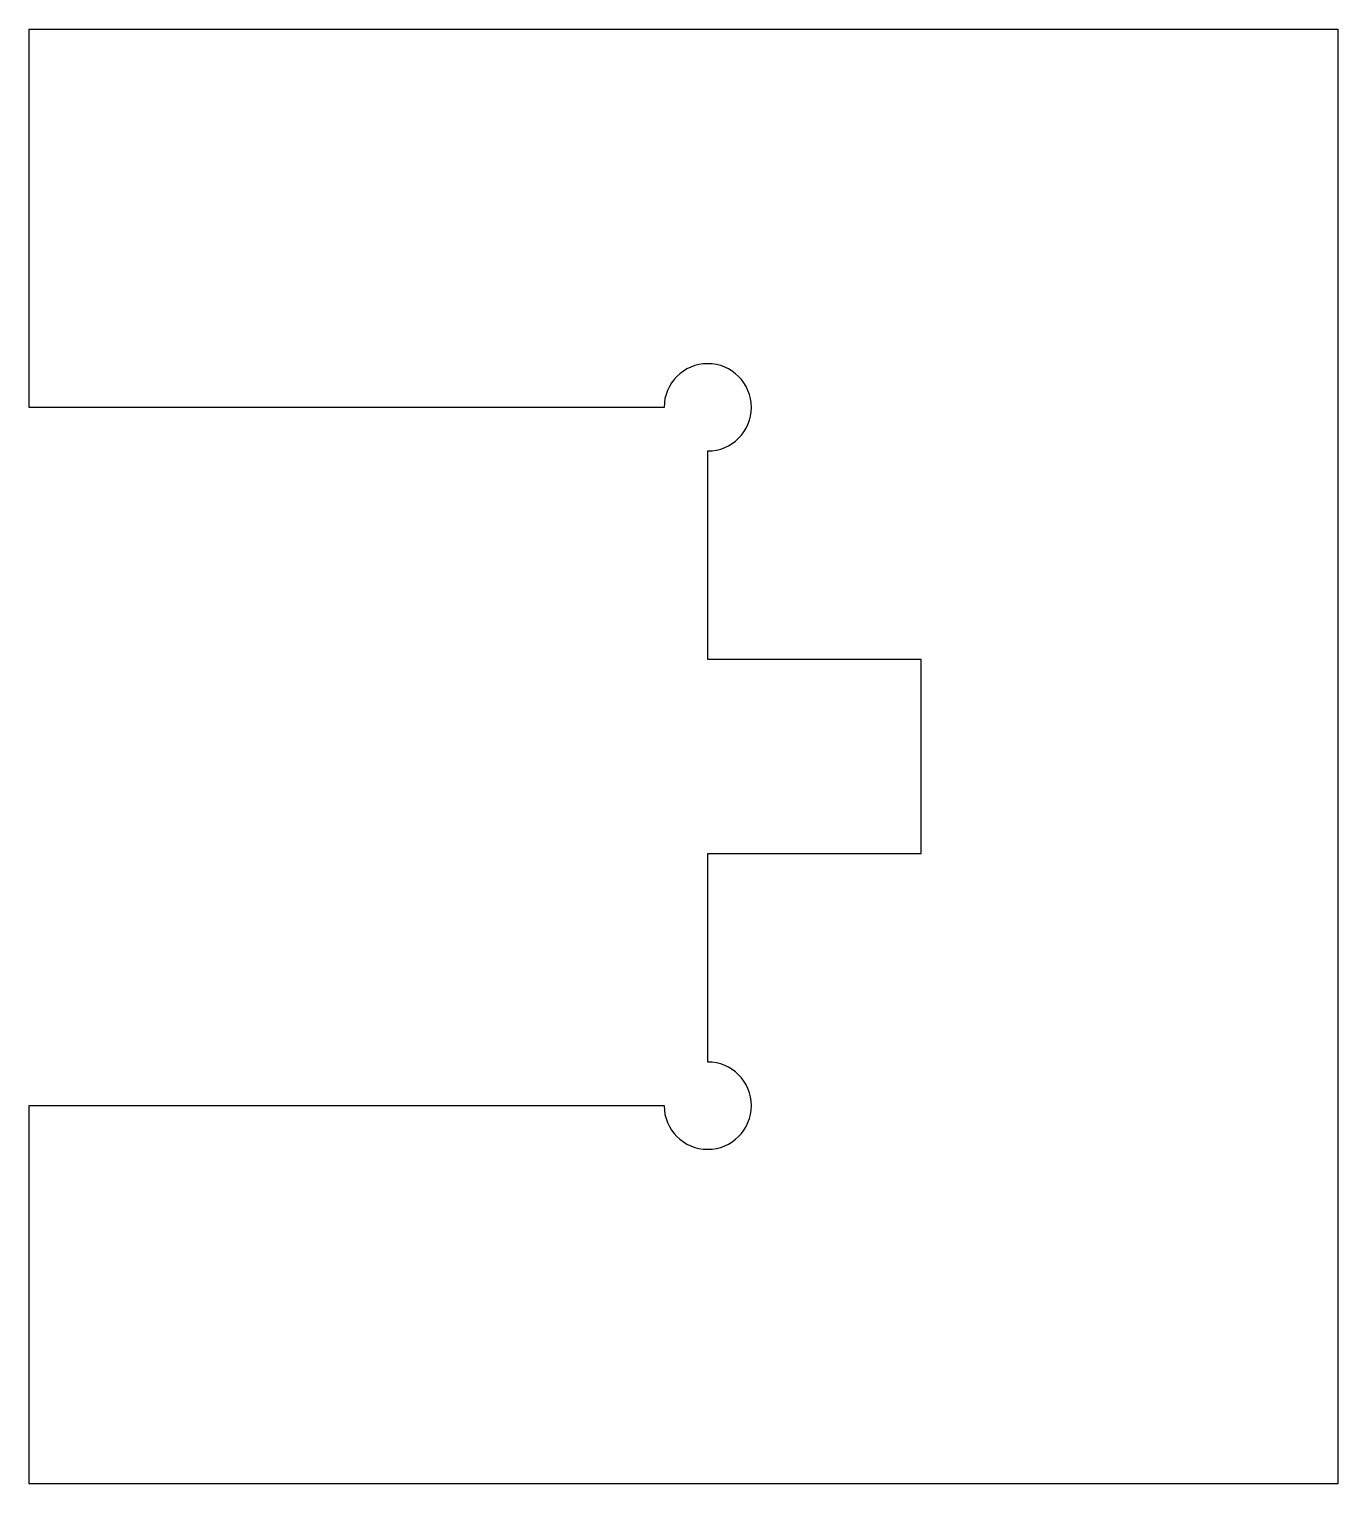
# Model space of a CAD drawing. Header units: millimetres. Extents: x 0 to 13.5, y -7.5 to 7.5.
import ezdxf

# ---------------------------------------------------------------- set-up
doc = ezdxf.new("R2010")
doc.units = ezdxf.units.MM
doc.layers.add('Shape2DView033', color=7, linetype='CONTINUOUS')

msp = doc.modelspace()

# ---------------------------------------------------------------- linework, layer by layer
at = {"layer": 'Shape2DView033'}
for p, q in [((0, 7.5), (13.5, 7.5)), ((0, 3.6), (0, 7.5)), ((13.5, 7.5), (13.5, -7.5)), ((6.55, 3.6), (0, 3.6)), ((7, 1), (7, 3.15)), ((9.2, 1), (7, 1)), ((9.2, -1), (9.2, 1)), ((7, -3.15), (7, -1)), ((7, -1), (9.2, -1)), ((0, -7.5), (0, -3.6)), ((0, -3.6), (6.55, -3.6)), ((13.5, -7.5), (0, -7.5))]:
    msp.add_line(p, q, dxfattribs=at)
for centre, start, end in [((7, 3.6), -90, 180), ((7, -3.6), 180, 90)]:
    msp.add_arc(centre, 0.45, start, end, dxfattribs=at)

doc.saveas('drawing.dxf')
